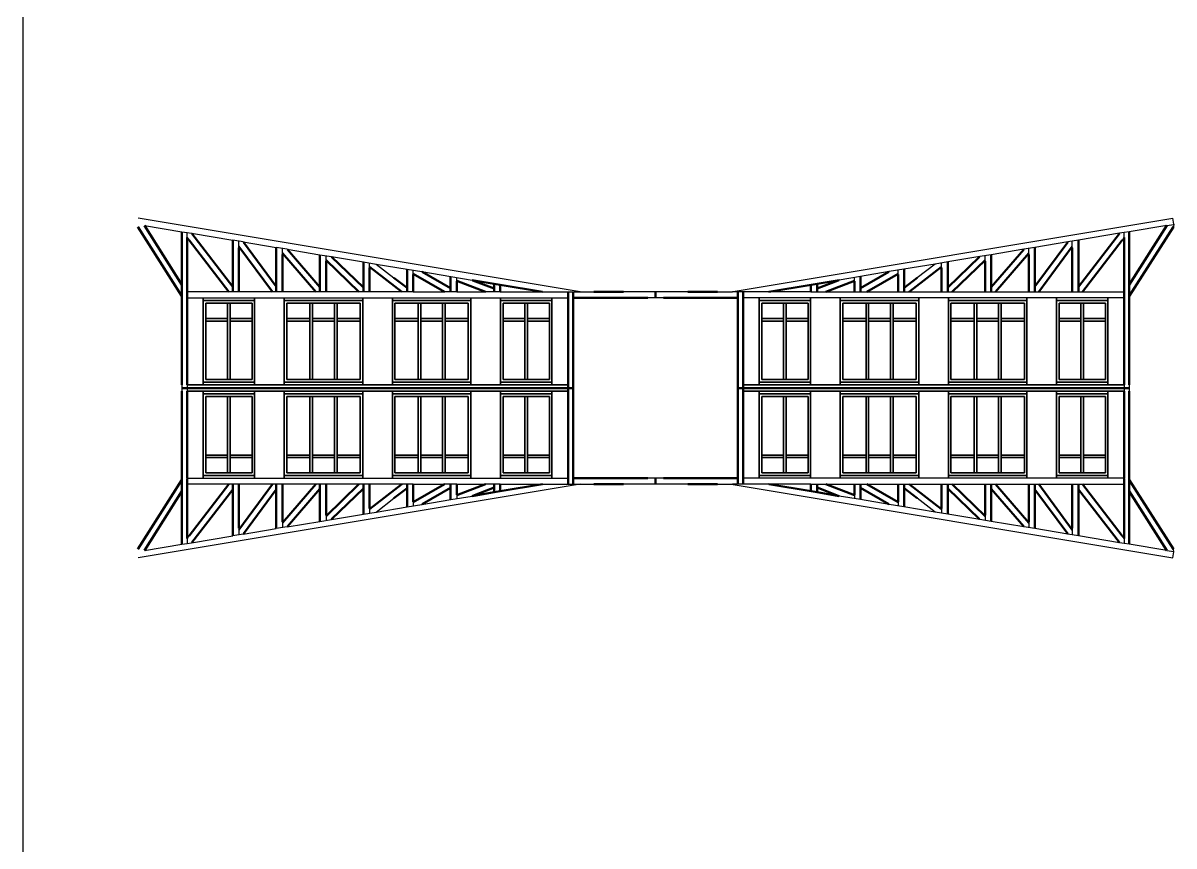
# Model space of a CAD drawing. Header units: centimetres. Extents: x 87 to 195, y 102 to 162.
# Drawn here: x 105.4 to 118.17, y 141.84 to 150.98 of the extents above; entities that cross this region are included whole.
import ezdxf

# ---------------------------------------------------------------- set-up
doc = ezdxf.new("R2010")
doc.units = ezdxf.units.CM
doc.layers.add('modulos alternativos', color=10, linetype='Continuous')

msp = doc.modelspace()

# ---------------------------------------------------------------- linework, layer by layer
at = {"lineweight": 50}
for p, q in [((106.671, 148.716), (107.161, 147.944)), ((106.744, 148.729), (107.161, 148.072)), ((118.092, 148.729), (117.675, 148.072)), ((118.165, 148.716), (117.675, 147.944)), ((107.161, 148.072), (107.161, 148.66)), ((107.218, 147.994), (107.218, 148.596)), ((107.27, 148.641), (107.724, 148.051)), ((117.566, 148.641), (117.111, 148.051)), ((117.618, 147.994), (117.618, 148.596)), ((117.675, 148.072), (117.675, 148.66)), ((107.241, 148.567), (107.681, 147.994)), ((107.724, 148.051), (107.724, 148.566)), ((107.793, 148.498), (108.165, 147.994)), ((107.793, 147.994), (107.793, 148.483)), ((107.843, 148.546), (108.208, 148.052)), ((108.208, 148.052), (108.208, 148.485)), ((108.331, 148.464), (108.692, 148.047)), ((116.504, 148.464), (116.144, 148.047)), ((116.993, 148.546), (116.628, 148.052)), ((116.628, 148.052), (116.628, 148.485)), ((117.043, 148.498), (116.67, 147.994)), ((117.043, 147.994), (117.043, 148.483)), ((117.111, 148.051), (117.111, 148.566)), ((117.595, 148.567), (117.155, 147.994)), ((108.277, 148.423), (108.646, 147.994)), ((108.277, 147.994), (108.277, 148.41)), ((108.692, 148.047), (108.692, 148.404)), ((108.76, 148.347), (109.126, 147.994)), ((108.76, 147.994), (108.76, 148.336)), ((108.822, 148.383), (109.175, 148.042)), ((109.175, 148.042), (109.175, 148.324)), ((116.014, 148.383), (115.661, 148.042)), ((115.661, 148.042), (115.661, 148.324)), ((116.076, 148.347), (115.71, 147.994)), ((116.076, 147.994), (116.076, 148.336)), ((116.144, 148.047), (116.144, 148.404)), ((116.559, 148.423), (116.19, 147.994)), ((116.559, 147.994), (116.559, 148.41)), ((109.244, 148.271), (109.603, 147.994)), ((109.244, 147.994), (109.244, 148.262)), ((109.659, 148.038), (109.659, 148.243)), ((109.727, 148.194), (110.074, 147.994)), ((109.727, 147.994), (109.727, 148.188)), ((109.828, 148.215), (110.142, 148.034)), ((115.007, 148.215), (114.694, 148.034)), ((115.109, 148.194), (114.762, 147.994)), ((115.109, 147.994), (115.109, 148.188)), ((115.177, 148.038), (115.177, 148.243)), ((115.592, 148.271), (115.233, 147.994)), ((115.592, 147.994), (115.592, 148.262)), ((107.161, 147.949), (107.161, 148.072)), ((109.514, 148.15), (109.659, 148.038)), ((110.142, 148.034), (110.142, 148.163)), ((110.211, 148.116), (110.53, 147.994)), ((110.211, 147.994), (110.211, 148.112)), ((110.381, 148.125), (110.626, 148.084)), ((110.39, 148.121), (110.626, 148.031)), ((110.626, 148.084), (110.692, 148.073)), ((110.626, 148.031), (110.626, 148.084)), ((110.692, 148.073), (111.163, 147.994)), ((110.694, 147.994), (110.694, 148.073)), ((114.144, 148.073), (113.673, 147.994)), ((114.141, 147.994), (114.141, 148.073)), ((114.21, 148.084), (114.144, 148.073)), ((114.455, 148.125), (114.21, 148.084)), ((114.446, 148.121), (114.21, 148.031)), ((114.21, 148.031), (114.21, 148.084)), ((114.625, 148.116), (114.306, 147.994)), ((114.625, 147.994), (114.625, 148.112)), ((114.694, 148.034), (114.694, 148.163)), ((115.322, 148.15), (115.177, 148.038)), ((117.675, 147.949), (117.675, 148.072)), ((107.161, 147.944), (107.161, 146.962)), ((107.218, 147.929), (107.218, 147.992)), ((107.724, 148.051), (107.724, 147.994)), ((108.208, 148.052), (108.208, 147.994)), ((108.692, 148.047), (108.692, 147.994)), ((109.175, 148.042), (109.175, 147.994)), ((109.659, 148.038), (109.659, 147.994)), ((110.142, 148.034), (110.142, 147.994)), ((110.626, 148.031), (110.626, 147.994)), ((111.446, 145.86), (111.446, 147.992)), ((111.504, 147.929), (111.504, 147.992)), ((111.732, 147.994), (112.061, 147.994)), ((112.418, 147.992), (112.418, 147.929)), ((113.104, 147.994), (112.775, 147.994)), ((113.332, 147.929), (113.332, 147.992)), ((113.389, 145.86), (113.389, 147.992)), ((114.21, 148.031), (114.21, 147.994)), ((114.694, 148.034), (114.694, 147.994)), ((115.177, 148.038), (115.177, 147.994)), ((115.661, 148.042), (115.661, 147.994)), ((116.144, 148.047), (116.144, 147.994)), ((116.628, 148.052), (116.628, 147.994)), ((117.111, 148.051), (117.111, 147.994)), ((117.618, 147.929), (117.618, 147.992)), ((117.675, 147.944), (117.675, 146.962)), ((107.218, 146.962), (107.218, 147.925)), ((111.504, 147.926), (112.33, 147.926)), ((111.504, 145.926), (111.504, 147.926)), ((113.332, 147.926), (112.506, 147.926)), ((113.332, 145.926), (113.332, 147.926)), ((117.618, 146.962), (117.618, 147.925)), ((111.504, 146.926), (107.161, 146.926)), ((113.332, 146.926), (117.675, 146.926)), ((107.161, 146.89), (107.161, 145.908)), ((107.218, 146.89), (107.218, 145.927)), ((117.618, 146.89), (117.618, 145.927)), ((117.675, 146.89), (117.675, 145.908)), ((106.671, 145.136), (107.161, 145.908)), ((107.161, 145.903), (107.161, 145.78)), ((107.218, 145.923), (107.218, 145.86)), ((111.504, 145.926), (112.33, 145.926)), ((111.504, 145.923), (111.504, 145.86)), ((112.418, 145.86), (112.418, 145.923)), ((113.332, 145.926), (112.506, 145.926)), ((113.332, 145.923), (113.332, 145.86)), ((117.618, 145.923), (117.618, 145.86)), ((118.165, 145.136), (117.675, 145.908)), ((117.675, 145.903), (117.675, 145.78)), ((106.744, 145.123), (107.161, 145.78)), ((107.161, 145.78), (107.161, 145.192)), ((107.218, 145.857), (107.218, 145.256)), ((107.241, 145.285), (107.681, 145.857)), ((107.27, 145.21), (107.724, 145.801)), ((107.724, 145.801), (107.724, 145.857)), ((107.724, 145.801), (107.724, 145.286)), ((107.793, 145.857), (107.793, 145.369)), ((107.793, 145.353), (108.165, 145.857)), ((107.843, 145.306), (108.208, 145.8)), ((108.208, 145.8), (108.208, 145.857)), ((108.208, 145.8), (108.208, 145.367)), ((108.277, 145.857), (108.277, 145.442)), ((108.277, 145.429), (108.646, 145.857)), ((108.331, 145.387), (108.692, 145.805)), ((108.692, 145.805), (108.692, 145.857)), ((108.692, 145.805), (108.692, 145.447)), ((108.76, 145.857), (108.76, 145.516)), ((108.76, 145.505), (109.126, 145.857)), ((108.822, 145.469), (109.175, 145.81)), ((109.175, 145.81), (109.175, 145.857)), ((109.175, 145.81), (109.175, 145.528)), ((109.244, 145.857), (109.244, 145.59)), ((109.244, 145.581), (109.603, 145.857)), ((109.514, 145.702), (109.659, 145.814)), ((109.659, 145.814), (109.659, 145.857)), ((109.659, 145.814), (109.659, 145.609)), ((109.727, 145.658), (110.074, 145.857)), ((109.727, 145.857), (109.727, 145.664)), ((109.828, 145.637), (110.142, 145.818)), ((110.142, 145.818), (110.142, 145.857)), ((110.142, 145.818), (110.142, 145.689)), ((110.211, 145.857), (110.211, 145.74)), ((110.211, 145.735), (110.53, 145.857)), ((110.381, 145.727), (110.626, 145.768)), ((110.39, 145.73), (110.626, 145.821)), ((110.626, 145.821), (110.626, 145.857)), ((110.626, 145.821), (110.626, 145.768)), ((110.626, 145.768), (110.692, 145.779)), ((110.692, 145.779), (111.163, 145.857)), ((110.694, 145.857), (110.694, 145.779)), ((111.732, 145.857), (112.061, 145.857)), ((113.104, 145.857), (112.775, 145.857)), ((114.144, 145.779), (113.673, 145.857)), ((114.141, 145.857), (114.141, 145.779)), ((114.21, 145.768), (114.144, 145.779)), ((114.21, 145.821), (114.21, 145.857)), ((114.446, 145.73), (114.21, 145.821)), ((114.21, 145.821), (114.21, 145.768)), ((114.455, 145.727), (114.21, 145.768)), ((114.625, 145.735), (114.306, 145.857)), ((114.625, 145.857), (114.625, 145.74)), ((114.694, 145.818), (114.694, 145.857)), ((115.007, 145.637), (114.694, 145.818)), ((114.694, 145.818), (114.694, 145.689)), ((115.109, 145.658), (114.762, 145.857)), ((115.109, 145.857), (115.109, 145.664)), ((115.177, 145.814), (115.177, 145.857)), ((115.322, 145.702), (115.177, 145.814)), ((115.177, 145.814), (115.177, 145.609)), ((115.592, 145.581), (115.233, 145.857)), ((115.592, 145.857), (115.592, 145.59)), ((115.661, 145.81), (115.661, 145.857)), ((116.014, 145.469), (115.661, 145.81)), ((115.661, 145.81), (115.661, 145.528)), ((116.076, 145.505), (115.71, 145.857)), ((116.076, 145.857), (116.076, 145.516)), ((116.144, 145.805), (116.144, 145.857)), ((116.144, 145.805), (116.144, 145.447)), ((116.504, 145.387), (116.144, 145.805)), ((116.559, 145.429), (116.19, 145.857)), ((116.559, 145.857), (116.559, 145.442)), ((116.628, 145.8), (116.628, 145.857)), ((116.993, 145.306), (116.628, 145.8)), ((116.628, 145.8), (116.628, 145.367)), ((117.043, 145.353), (116.67, 145.857)), ((117.043, 145.857), (117.043, 145.369)), ((117.111, 145.801), (117.111, 145.857)), ((117.566, 145.21), (117.111, 145.801)), ((117.111, 145.801), (117.111, 145.286)), ((117.595, 145.285), (117.155, 145.857)), ((117.618, 145.857), (117.618, 145.256)), ((118.092, 145.123), (117.675, 145.78)), ((117.675, 145.78), (117.675, 145.192))]:
    msp.add_line(p, q, dxfattribs=at)
for p, q in [((111.58, 147.994), (106.676, 148.812)), ((106.744, 148.729), (107.161, 148.66)), ((113.256, 147.994), (118.16, 148.812)), ((118.092, 148.729), (117.675, 148.66)), ((118.092, 148.729), (118.171, 148.742)), ((118.171, 148.744), (118.16, 148.812)), ((118.171, 148.744), (118.165, 148.716)), ((118.171, 148.742), (118.171, 148.742)), ((107.161, 148.66), (107.218, 148.652)), ((107.218, 148.596), (107.218, 148.652)), ((107.218, 148.652), (107.268, 148.644)), ((107.218, 148.596), (107.241, 148.567)), ((107.268, 148.644), (107.724, 148.568)), ((107.268, 148.644), (107.27, 148.641)), ((107.842, 148.548), (107.724, 148.568)), ((107.724, 148.566), (107.724, 148.568)), ((117.111, 148.568), (116.994, 148.548)), ((117.568, 148.644), (117.111, 148.568)), ((117.111, 148.566), (117.111, 148.568)), ((117.568, 148.644), (117.566, 148.641)), ((117.618, 148.652), (117.568, 148.644)), ((117.618, 148.596), (117.595, 148.567)), ((117.675, 148.66), (117.618, 148.652)), ((117.618, 148.596), (117.618, 148.652)), ((107.793, 148.498), (107.793, 148.556)), ((107.793, 148.483), (107.793, 148.498)), ((107.842, 148.548), (108.208, 148.487)), ((107.842, 148.548), (107.843, 148.546)), ((108.329, 148.467), (108.208, 148.487)), ((108.208, 148.485), (108.208, 148.487)), ((108.277, 148.423), (108.277, 148.476)), ((108.329, 148.467), (108.692, 148.406)), ((108.329, 148.467), (108.331, 148.464)), ((116.506, 148.467), (116.144, 148.406)), ((116.506, 148.467), (116.504, 148.464)), ((116.628, 148.487), (116.506, 148.467)), ((116.559, 148.423), (116.559, 148.476)), ((116.994, 148.548), (116.628, 148.487)), ((116.628, 148.485), (116.628, 148.487)), ((116.994, 148.548), (116.993, 148.546)), ((117.043, 148.498), (117.043, 148.556)), ((117.043, 148.483), (117.043, 148.498)), ((108.277, 148.41), (108.277, 148.423)), ((108.692, 148.406), (108.82, 148.385)), ((108.692, 148.404), (108.692, 148.406)), ((108.76, 148.347), (108.76, 148.395)), ((108.76, 148.336), (108.76, 148.347)), ((108.82, 148.385), (109.175, 148.326)), ((108.82, 148.385), (108.822, 148.383)), ((109.175, 148.326), (109.315, 148.302)), ((109.175, 148.324), (109.175, 148.326)), ((109.244, 148.271), (109.244, 148.314)), ((115.661, 148.326), (115.52, 148.302)), ((115.592, 148.271), (115.592, 148.314)), ((116.016, 148.385), (115.661, 148.326)), ((115.661, 148.324), (115.661, 148.326)), ((116.016, 148.385), (116.014, 148.383)), ((116.144, 148.406), (116.016, 148.385)), ((116.076, 148.347), (116.076, 148.395)), ((116.076, 148.336), (116.076, 148.347)), ((116.144, 148.404), (116.144, 148.406)), ((116.559, 148.41), (116.559, 148.423)), ((109.244, 148.262), (109.244, 148.271)), ((109.315, 148.302), (109.661, 148.245)), ((109.315, 148.302), (109.514, 148.15)), ((109.659, 148.243), (109.659, 148.245)), ((109.661, 148.245), (109.824, 148.218)), ((109.727, 148.194), (109.727, 148.234)), ((109.727, 148.188), (109.727, 148.194)), ((109.824, 148.218), (110.145, 148.164)), ((109.824, 148.218), (109.828, 148.215)), ((115.012, 148.218), (114.691, 148.164)), ((115.012, 148.218), (115.007, 148.215)), ((115.174, 148.245), (115.012, 148.218)), ((115.109, 148.194), (115.109, 148.234)), ((115.109, 148.188), (115.109, 148.194)), ((115.52, 148.302), (115.174, 148.245)), ((115.177, 148.243), (115.177, 148.245)), ((115.52, 148.302), (115.322, 148.15)), ((115.592, 148.262), (115.592, 148.271)), ((110.142, 148.163), (110.142, 148.165)), ((110.145, 148.164), (110.381, 148.125)), ((110.211, 148.119), (110.211, 148.153)), ((110.211, 148.112), (110.211, 148.119)), ((110.381, 148.125), (110.39, 148.121)), ((114.455, 148.125), (114.446, 148.121)), ((114.691, 148.164), (114.455, 148.125)), ((114.625, 148.119), (114.625, 148.153)), ((114.625, 148.112), (114.625, 148.119)), ((114.694, 148.163), (114.694, 148.165)), ((107.161, 147.944), (107.161, 147.949)), ((107.218, 147.992), (107.218, 147.994)), ((107.681, 147.994), (107.218, 147.994)), ((107.218, 147.925), (107.218, 147.929)), ((107.79, 147.994), (107.681, 147.994)), ((108.165, 147.994), (107.79, 147.994)), ((108.274, 147.994), (108.165, 147.994)), ((108.646, 147.994), (108.274, 147.994)), ((108.757, 147.994), (108.646, 147.994)), ((109.126, 147.994), (108.757, 147.994)), ((109.241, 147.994), (109.126, 147.994)), ((109.603, 147.994), (109.241, 147.994)), ((109.727, 147.994), (109.603, 147.994)), ((109.727, 147.994), (110.074, 147.994)), ((110.211, 147.994), (110.074, 147.994)), ((110.211, 147.994), (110.53, 147.994)), ((110.694, 147.994), (110.53, 147.994)), ((110.694, 147.994), (111.163, 147.994)), ((111.163, 147.994), (111.563, 147.994)), ((111.446, 147.992), (111.446, 147.994)), ((111.504, 147.992), (111.504, 147.994)), ((111.504, 147.926), (111.504, 147.929)), ((111.563, 147.994), (111.732, 147.994)), ((112.775, 147.994), (112.061, 147.994)), ((112.418, 147.992), (112.418, 147.994)), ((112.418, 147.926), (112.418, 147.929)), ((113.104, 147.994), (113.273, 147.994)), ((113.673, 147.994), (113.273, 147.994)), ((113.332, 147.992), (113.332, 147.994)), ((113.332, 147.926), (113.332, 147.929)), ((113.389, 147.992), (113.389, 147.994)), ((114.141, 147.994), (113.673, 147.994)), ((114.141, 147.994), (114.306, 147.994)), ((114.306, 147.994), (114.625, 147.994)), ((114.625, 147.994), (114.762, 147.994)), ((114.762, 147.994), (115.109, 147.994)), ((115.109, 147.994), (115.233, 147.994)), ((115.233, 147.994), (115.595, 147.994)), ((115.595, 147.994), (115.71, 147.994)), ((115.71, 147.994), (116.078, 147.994)), ((116.078, 147.994), (116.19, 147.994)), ((116.19, 147.994), (116.562, 147.994)), ((116.562, 147.994), (116.67, 147.994)), ((116.67, 147.994), (117.046, 147.994)), ((117.046, 147.994), (117.155, 147.994)), ((117.155, 147.994), (117.618, 147.994)), ((117.618, 147.992), (117.618, 147.994)), ((117.618, 147.925), (117.618, 147.929)), ((117.675, 147.944), (117.675, 147.949)), ((107.218, 147.926), (111.446, 147.926)), ((112.506, 147.926), (112.33, 147.926)), ((117.618, 147.926), (113.389, 147.926)), ((107.161, 146.962), (107.161, 146.89)), ((107.218, 146.962), (107.218, 146.89)), ((111.446, 146.93), (111.446, 146.935)), ((111.446, 146.922), (111.446, 146.917)), ((113.389, 146.93), (113.389, 146.935)), ((113.389, 146.922), (113.389, 146.917)), ((117.618, 146.962), (117.618, 146.89)), ((117.675, 146.962), (117.675, 146.89)), ((107.161, 145.908), (107.161, 145.903)), ((107.218, 145.927), (107.218, 145.923)), ((107.218, 145.926), (111.446, 145.926)), ((111.504, 145.926), (111.504, 145.923)), ((112.506, 145.926), (112.33, 145.926)), ((112.418, 145.926), (112.418, 145.923)), ((113.332, 145.926), (113.332, 145.923)), ((117.618, 145.926), (113.389, 145.926)), ((117.618, 145.927), (117.618, 145.923)), ((117.675, 145.908), (117.675, 145.903)), ((111.58, 145.857), (106.676, 145.04)), ((107.218, 145.86), (107.218, 145.857)), ((107.681, 145.857), (107.218, 145.857)), ((107.79, 145.857), (107.681, 145.857)), ((108.165, 145.857), (107.79, 145.857)), ((108.274, 145.857), (108.165, 145.857)), ((108.646, 145.857), (108.274, 145.857)), ((108.757, 145.857), (108.646, 145.857)), ((109.126, 145.857), (108.757, 145.857)), ((109.241, 145.857), (109.126, 145.857)), ((109.603, 145.857), (109.241, 145.857)), ((109.727, 145.857), (109.603, 145.857)), ((109.727, 145.857), (110.074, 145.857)), ((110.211, 145.857), (110.074, 145.857)), ((110.211, 145.857), (110.53, 145.857)), ((110.694, 145.857), (110.53, 145.857)), ((110.694, 145.857), (111.163, 145.857)), ((111.163, 145.857), (111.563, 145.857)), ((111.446, 145.86), (111.446, 145.857)), ((111.504, 145.86), (111.504, 145.857)), ((111.563, 145.857), (111.732, 145.857)), ((112.775, 145.857), (112.061, 145.857)), ((112.418, 145.86), (112.418, 145.857)), ((113.104, 145.857), (113.273, 145.857)), ((113.256, 145.857), (118.16, 145.04)), ((113.673, 145.857), (113.273, 145.857)), ((113.332, 145.86), (113.332, 145.857)), ((113.389, 145.86), (113.389, 145.857)), ((114.141, 145.857), (113.673, 145.857)), ((114.141, 145.857), (114.306, 145.857)), ((114.306, 145.857), (114.625, 145.857)), ((114.625, 145.857), (114.762, 145.857)), ((114.762, 145.857), (115.109, 145.857)), ((115.109, 145.857), (115.233, 145.857)), ((115.233, 145.857), (115.595, 145.857)), ((115.595, 145.857), (115.71, 145.857)), ((115.71, 145.857), (116.078, 145.857)), ((116.078, 145.857), (116.19, 145.857)), ((116.19, 145.857), (116.562, 145.857)), ((116.562, 145.857), (116.67, 145.857)), ((116.67, 145.857), (117.046, 145.857)), ((117.046, 145.857), (117.155, 145.857)), ((117.155, 145.857), (117.618, 145.857)), ((117.618, 145.86), (117.618, 145.857)), ((109.315, 145.549), (109.514, 145.702)), ((109.661, 145.607), (109.824, 145.634)), ((109.727, 145.664), (109.727, 145.658)), ((109.727, 145.658), (109.727, 145.618)), ((109.824, 145.634), (110.145, 145.688)), ((109.824, 145.634), (109.828, 145.637)), ((110.142, 145.689), (110.142, 145.687)), ((110.145, 145.688), (110.381, 145.727)), ((110.211, 145.74), (110.211, 145.732)), ((110.211, 145.732), (110.211, 145.699)), ((110.381, 145.727), (110.39, 145.73)), ((114.455, 145.727), (114.446, 145.73)), ((114.691, 145.688), (114.455, 145.727)), ((114.625, 145.74), (114.625, 145.732)), ((114.625, 145.732), (114.625, 145.699)), ((115.012, 145.634), (114.691, 145.688)), ((114.694, 145.689), (114.694, 145.687)), ((115.012, 145.634), (115.007, 145.637)), ((115.174, 145.607), (115.012, 145.634)), ((115.109, 145.664), (115.109, 145.658)), ((115.109, 145.658), (115.109, 145.618)), ((115.52, 145.549), (115.322, 145.702)), ((108.76, 145.516), (108.76, 145.505)), ((108.76, 145.505), (108.76, 145.457)), ((108.82, 145.467), (109.175, 145.526)), ((109.175, 145.526), (109.315, 145.549)), ((109.175, 145.528), (109.175, 145.526)), ((109.244, 145.59), (109.244, 145.581)), ((109.244, 145.581), (109.244, 145.537)), ((109.315, 145.549), (109.661, 145.607)), ((109.659, 145.609), (109.659, 145.607)), ((115.52, 145.549), (115.174, 145.607)), ((115.177, 145.609), (115.177, 145.607)), ((115.661, 145.526), (115.52, 145.549)), ((115.592, 145.59), (115.592, 145.581)), ((115.592, 145.581), (115.592, 145.537)), ((115.661, 145.528), (115.661, 145.526)), ((116.016, 145.467), (115.661, 145.526)), ((116.076, 145.516), (116.076, 145.505)), ((116.076, 145.505), (116.076, 145.457)), ((108.329, 145.385), (108.208, 145.365)), ((108.277, 145.442), (108.277, 145.429)), ((108.277, 145.429), (108.277, 145.376)), ((108.329, 145.385), (108.692, 145.445)), ((108.329, 145.385), (108.331, 145.387)), ((108.692, 145.445), (108.82, 145.467)), ((108.692, 145.447), (108.692, 145.445)), ((108.82, 145.467), (108.822, 145.469)), ((116.016, 145.467), (116.014, 145.469)), ((116.144, 145.445), (116.016, 145.467)), ((116.144, 145.447), (116.144, 145.445)), ((116.506, 145.385), (116.144, 145.445)), ((116.506, 145.385), (116.504, 145.387)), ((116.628, 145.365), (116.506, 145.385)), ((116.559, 145.442), (116.559, 145.429)), ((116.559, 145.429), (116.559, 145.376)), ((107.218, 145.256), (107.241, 145.285)), ((107.218, 145.256), (107.218, 145.2)), ((107.268, 145.208), (107.724, 145.284)), ((107.842, 145.304), (107.724, 145.284)), ((107.724, 145.286), (107.724, 145.284)), ((107.793, 145.369), (107.793, 145.353)), ((107.793, 145.353), (107.793, 145.296)), ((107.842, 145.304), (108.208, 145.365)), ((107.842, 145.304), (107.843, 145.306)), ((108.208, 145.367), (108.208, 145.365)), ((116.628, 145.367), (116.628, 145.365)), ((116.994, 145.304), (116.628, 145.365)), ((116.994, 145.304), (116.993, 145.306)), ((117.111, 145.284), (116.994, 145.304)), ((117.043, 145.369), (117.043, 145.353)), ((117.043, 145.353), (117.043, 145.296)), ((117.111, 145.286), (117.111, 145.284)), ((117.568, 145.208), (117.111, 145.284)), ((117.618, 145.256), (117.595, 145.285)), ((117.618, 145.256), (117.618, 145.2)), ((106.744, 145.123), (107.161, 145.192)), ((107.161, 145.192), (107.218, 145.2)), ((107.218, 145.2), (107.268, 145.208)), ((107.268, 145.208), (107.27, 145.21)), ((117.568, 145.208), (117.566, 145.21)), ((117.618, 145.2), (117.568, 145.208)), ((117.675, 145.192), (117.618, 145.2)), ((118.092, 145.123), (117.675, 145.192)), ((118.092, 145.123), (118.171, 145.11)), ((118.171, 145.108), (118.165, 145.136)), ((118.16, 145.04), (118.171, 145.108)), ((118.171, 145.11), (118.171, 145.11))]:
    msp.add_line(p, q)
at = {"lineweight": 35}
for p, q in [((107.396, 147.926), (107.396, 146.962)), ((107.396, 147.897), (107.968, 147.897)), ((107.939, 147.869), (107.425, 147.869)), ((107.425, 147.869), (107.425, 147.019)), ((107.668, 147.019), (107.668, 147.869)), ((107.696, 147.019), (107.696, 147.869)), ((107.939, 147.019), (107.939, 147.869)), ((107.968, 146.962), (107.968, 147.926)), ((108.296, 147.926), (108.296, 146.962)), ((108.296, 147.897), (109.168, 147.897)), ((108.325, 147.869), (108.325, 147.019)), ((109.139, 147.869), (108.325, 147.869)), ((108.582, 147.019), (108.582, 147.869)), ((108.611, 147.019), (108.611, 147.869)), ((108.854, 147.019), (108.854, 147.869)), ((108.882, 147.019), (108.882, 147.869)), ((109.139, 147.019), (109.139, 147.869)), ((109.168, 146.962), (109.168, 147.926)), ((109.496, 147.925), (109.496, 146.962)), ((109.496, 147.897), (110.368, 147.897)), ((110.339, 147.869), (109.525, 147.869)), ((109.525, 147.869), (109.525, 147.019)), ((109.782, 147.019), (109.782, 147.869)), ((109.811, 147.019), (109.811, 147.869)), ((110.054, 147.019), (110.054, 147.869)), ((110.082, 147.019), (110.082, 147.869)), ((110.339, 147.019), (110.339, 147.869)), ((110.368, 146.962), (110.368, 147.926)), ((110.696, 147.926), (110.696, 146.962)), ((110.696, 147.897), (111.268, 147.897)), ((111.239, 147.869), (110.725, 147.869)), ((110.725, 147.869), (110.725, 147.019)), ((110.968, 147.019), (110.968, 147.869)), ((110.996, 147.019), (110.996, 147.869)), ((111.239, 147.019), (111.239, 147.869)), ((111.268, 146.962), (111.268, 147.926)), ((113.568, 146.962), (113.568, 147.926)), ((114.139, 147.897), (113.568, 147.897)), ((113.596, 147.869), (114.111, 147.869)), ((113.596, 147.019), (113.596, 147.869)), ((113.839, 147.019), (113.839, 147.869)), ((113.868, 147.019), (113.868, 147.869)), ((114.111, 147.869), (114.111, 147.019)), ((114.139, 147.926), (114.139, 146.962)), ((114.468, 146.962), (114.468, 147.926)), ((115.339, 147.897), (114.468, 147.897)), ((114.496, 147.019), (114.496, 147.869)), ((114.496, 147.869), (115.311, 147.869)), ((114.754, 147.019), (114.754, 147.869)), ((114.782, 147.019), (114.782, 147.869)), ((115.025, 147.019), (115.025, 147.869)), ((115.054, 147.019), (115.054, 147.869)), ((115.311, 147.869), (115.311, 147.019)), ((115.339, 147.925), (115.339, 146.962)), ((115.668, 146.962), (115.668, 147.926)), ((116.539, 147.897), (115.668, 147.897)), ((115.696, 147.019), (115.696, 147.869)), ((115.696, 147.869), (116.511, 147.869)), ((115.954, 147.019), (115.954, 147.869)), ((115.982, 147.019), (115.982, 147.869)), ((116.225, 147.019), (116.225, 147.869)), ((116.254, 147.019), (116.254, 147.869)), ((116.511, 147.869), (116.511, 147.019)), ((116.539, 147.926), (116.539, 146.962)), ((116.868, 146.962), (116.868, 147.926)), ((117.439, 147.897), (116.868, 147.897)), ((116.896, 147.019), (116.896, 147.869)), ((116.896, 147.869), (117.411, 147.869)), ((117.139, 147.019), (117.139, 147.869)), ((117.168, 147.019), (117.168, 147.869)), ((117.411, 147.869), (117.411, 147.019)), ((117.439, 147.926), (117.439, 146.962)), ((107.668, 147.699), (107.425, 147.699)), ((107.939, 147.699), (107.696, 147.699)), ((108.582, 147.699), (108.325, 147.699)), ((108.854, 147.699), (108.611, 147.699)), ((109.139, 147.699), (108.882, 147.699)), ((109.782, 147.699), (109.525, 147.699)), ((110.054, 147.699), (109.811, 147.699)), ((110.339, 147.699), (110.082, 147.699)), ((110.968, 147.699), (110.725, 147.699)), ((111.239, 147.699), (110.996, 147.699)), ((113.596, 147.699), (113.839, 147.699)), ((113.868, 147.699), (114.111, 147.699)), ((114.496, 147.699), (114.754, 147.699)), ((114.782, 147.699), (115.025, 147.699)), ((115.054, 147.699), (115.311, 147.699)), ((115.696, 147.699), (115.954, 147.699)), ((115.982, 147.699), (116.225, 147.699)), ((116.254, 147.699), (116.511, 147.699)), ((116.896, 147.699), (117.139, 147.699)), ((117.168, 147.699), (117.411, 147.699)), ((107.668, 147.67), (107.425, 147.67)), ((107.939, 147.67), (107.696, 147.67)), ((108.582, 147.67), (108.325, 147.67)), ((108.854, 147.67), (108.611, 147.67)), ((109.139, 147.67), (108.882, 147.67)), ((109.782, 147.67), (109.525, 147.67)), ((110.054, 147.67), (109.811, 147.67)), ((110.339, 147.67), (110.082, 147.67)), ((110.968, 147.67), (110.725, 147.67)), ((111.239, 147.67), (110.996, 147.67)), ((113.596, 147.67), (113.839, 147.67)), ((113.868, 147.67), (114.111, 147.67)), ((114.496, 147.67), (114.754, 147.67)), ((114.782, 147.67), (115.025, 147.67)), ((115.054, 147.67), (115.311, 147.67)), ((115.696, 147.67), (115.954, 147.67)), ((115.982, 147.67), (116.225, 147.67)), ((116.254, 147.67), (116.511, 147.67)), ((116.896, 147.67), (117.139, 147.67)), ((117.168, 147.67), (117.411, 147.67)), ((111.446, 146.962), (107.218, 146.962)), ((107.396, 146.99), (107.968, 146.99)), ((107.425, 147.019), (107.939, 147.019)), ((108.296, 146.99), (109.168, 146.99)), ((108.325, 147.019), (109.139, 147.019)), ((109.496, 146.99), (110.368, 146.99)), ((109.525, 147.019), (110.339, 147.019)), ((110.696, 146.99), (111.268, 146.99)), ((110.725, 147.019), (111.239, 147.019)), ((113.389, 146.962), (117.618, 146.962)), ((114.139, 146.99), (113.568, 146.99)), ((114.111, 147.019), (113.596, 147.019)), ((115.339, 146.99), (114.468, 146.99)), ((115.311, 147.019), (114.496, 147.019)), ((116.539, 146.99), (115.668, 146.99)), ((116.511, 147.019), (115.696, 147.019)), ((117.439, 146.99), (116.868, 146.99)), ((117.411, 147.019), (116.896, 147.019)), ((111.446, 146.89), (107.218, 146.89)), ((107.396, 145.926), (107.396, 146.89)), ((107.396, 146.861), (107.968, 146.861)), ((107.425, 146.833), (107.939, 146.833)), ((107.425, 145.983), (107.425, 146.833)), ((107.668, 146.833), (107.668, 145.983)), ((107.696, 146.833), (107.696, 145.983)), ((107.939, 146.833), (107.939, 145.983)), ((107.968, 146.89), (107.968, 145.926)), ((108.296, 145.926), (108.296, 146.89)), ((108.296, 146.861), (109.168, 146.861)), ((108.325, 146.833), (109.139, 146.833)), ((108.325, 145.983), (108.325, 146.833)), ((108.582, 146.833), (108.582, 145.983)), ((108.611, 146.833), (108.611, 145.983)), ((108.854, 146.833), (108.854, 145.983)), ((108.882, 146.833), (108.882, 145.983)), ((109.139, 146.833), (109.139, 145.983)), ((109.168, 146.89), (109.168, 145.926)), ((109.496, 145.927), (109.496, 146.89)), ((109.496, 146.861), (110.368, 146.861)), ((109.525, 146.833), (110.339, 146.833)), ((109.525, 145.983), (109.525, 146.833)), ((109.782, 146.833), (109.782, 145.983)), ((109.811, 146.833), (109.811, 145.983)), ((110.054, 146.833), (110.054, 145.983)), ((110.082, 146.833), (110.082, 145.983)), ((110.339, 146.833), (110.339, 145.983)), ((110.368, 146.89), (110.368, 145.926)), ((110.696, 145.926), (110.696, 146.89)), ((110.696, 146.861), (111.268, 146.861)), ((110.725, 146.833), (111.239, 146.833)), ((110.725, 145.983), (110.725, 146.833)), ((110.968, 146.833), (110.968, 145.983)), ((110.996, 146.833), (110.996, 145.983)), ((111.239, 146.833), (111.239, 145.983)), ((111.268, 146.89), (111.268, 145.926)), ((113.389, 146.89), (117.618, 146.89)), ((113.568, 146.89), (113.568, 145.926)), ((114.139, 146.861), (113.568, 146.861)), ((113.596, 146.833), (113.596, 145.983)), ((114.111, 146.833), (113.596, 146.833)), ((113.839, 146.833), (113.839, 145.983)), ((113.868, 146.833), (113.868, 145.983)), ((114.111, 145.983), (114.111, 146.833)), ((114.139, 145.926), (114.139, 146.89)), ((114.468, 146.89), (114.468, 145.926)), ((115.339, 146.861), (114.468, 146.861)), ((114.496, 146.833), (114.496, 145.983)), ((115.311, 146.833), (114.496, 146.833)), ((114.754, 146.833), (114.754, 145.983)), ((114.782, 146.833), (114.782, 145.983)), ((115.025, 146.833), (115.025, 145.983)), ((115.054, 146.833), (115.054, 145.983)), ((115.311, 145.983), (115.311, 146.833)), ((115.339, 145.927), (115.339, 146.89)), ((115.668, 146.89), (115.668, 145.926)), ((116.539, 146.861), (115.668, 146.861)), ((115.696, 146.833), (115.696, 145.983)), ((116.511, 146.833), (115.696, 146.833)), ((115.954, 146.833), (115.954, 145.983)), ((115.982, 146.833), (115.982, 145.983)), ((116.225, 146.833), (116.225, 145.983)), ((116.254, 146.833), (116.254, 145.983)), ((116.511, 145.983), (116.511, 146.833)), ((116.539, 145.926), (116.539, 146.89)), ((116.868, 146.89), (116.868, 145.926)), ((116.868, 146.861), (117.439, 146.861)), ((117.411, 146.833), (116.896, 146.833)), ((116.896, 146.833), (116.896, 145.983)), ((117.139, 146.833), (117.139, 145.983)), ((117.168, 146.833), (117.168, 145.983)), ((117.411, 145.983), (117.411, 146.833)), ((117.439, 145.926), (117.439, 146.89)), ((107.668, 146.181), (107.425, 146.181)), ((107.668, 146.153), (107.425, 146.153)), ((107.939, 146.181), (107.696, 146.181)), ((107.939, 146.153), (107.696, 146.153)), ((108.582, 146.181), (108.325, 146.181)), ((108.582, 146.153), (108.325, 146.153)), ((108.854, 146.181), (108.611, 146.181)), ((108.854, 146.153), (108.611, 146.153)), ((109.139, 146.181), (108.882, 146.181)), ((109.139, 146.153), (108.882, 146.153)), ((109.782, 146.181), (109.525, 146.181)), ((109.782, 146.153), (109.525, 146.153)), ((110.054, 146.181), (109.811, 146.181)), ((110.054, 146.153), (109.811, 146.153)), ((110.339, 146.181), (110.082, 146.181)), ((110.339, 146.153), (110.082, 146.153)), ((110.968, 146.181), (110.725, 146.181)), ((110.968, 146.153), (110.725, 146.153)), ((111.239, 146.181), (110.996, 146.181)), ((111.239, 146.153), (110.996, 146.153)), ((113.596, 146.181), (113.839, 146.181)), ((113.596, 146.153), (113.839, 146.153)), ((113.868, 146.181), (114.111, 146.181)), ((113.868, 146.153), (114.111, 146.153)), ((114.496, 146.181), (114.754, 146.181)), ((114.496, 146.153), (114.754, 146.153)), ((114.782, 146.181), (115.025, 146.181)), ((114.782, 146.153), (115.025, 146.153)), ((115.054, 146.181), (115.311, 146.181)), ((115.054, 146.153), (115.311, 146.153)), ((115.696, 146.181), (115.954, 146.181)), ((115.696, 146.153), (115.954, 146.153)), ((115.982, 146.181), (116.225, 146.181)), ((115.982, 146.153), (116.225, 146.153)), ((116.254, 146.181), (116.511, 146.181)), ((116.254, 146.153), (116.511, 146.153)), ((116.896, 146.181), (117.139, 146.181)), ((116.896, 146.153), (117.139, 146.153)), ((117.168, 146.181), (117.411, 146.181)), ((117.168, 146.153), (117.411, 146.153)), ((107.396, 145.954), (107.968, 145.954)), ((107.939, 145.983), (107.425, 145.983)), ((108.296, 145.954), (109.168, 145.954)), ((109.139, 145.983), (108.325, 145.983)), ((109.496, 145.954), (110.368, 145.954)), ((110.339, 145.983), (109.525, 145.983)), ((110.696, 145.954), (111.268, 145.954)), ((111.239, 145.983), (110.725, 145.983)), ((114.139, 145.954), (113.568, 145.954)), ((113.596, 145.983), (114.111, 145.983)), ((115.339, 145.954), (114.468, 145.954)), ((114.496, 145.983), (115.311, 145.983)), ((116.539, 145.954), (115.668, 145.954)), ((115.696, 145.983), (116.511, 145.983)), ((117.439, 145.954), (116.868, 145.954)), ((116.896, 145.983), (117.411, 145.983))]:
    msp.add_line(p, q, dxfattribs=at)
at = {"layer": 'modulos alternativos'}
msp.add_line((105.397, 101.978), (105.397, 161.978), dxfattribs=at)

doc.saveas('drawing.dxf')
